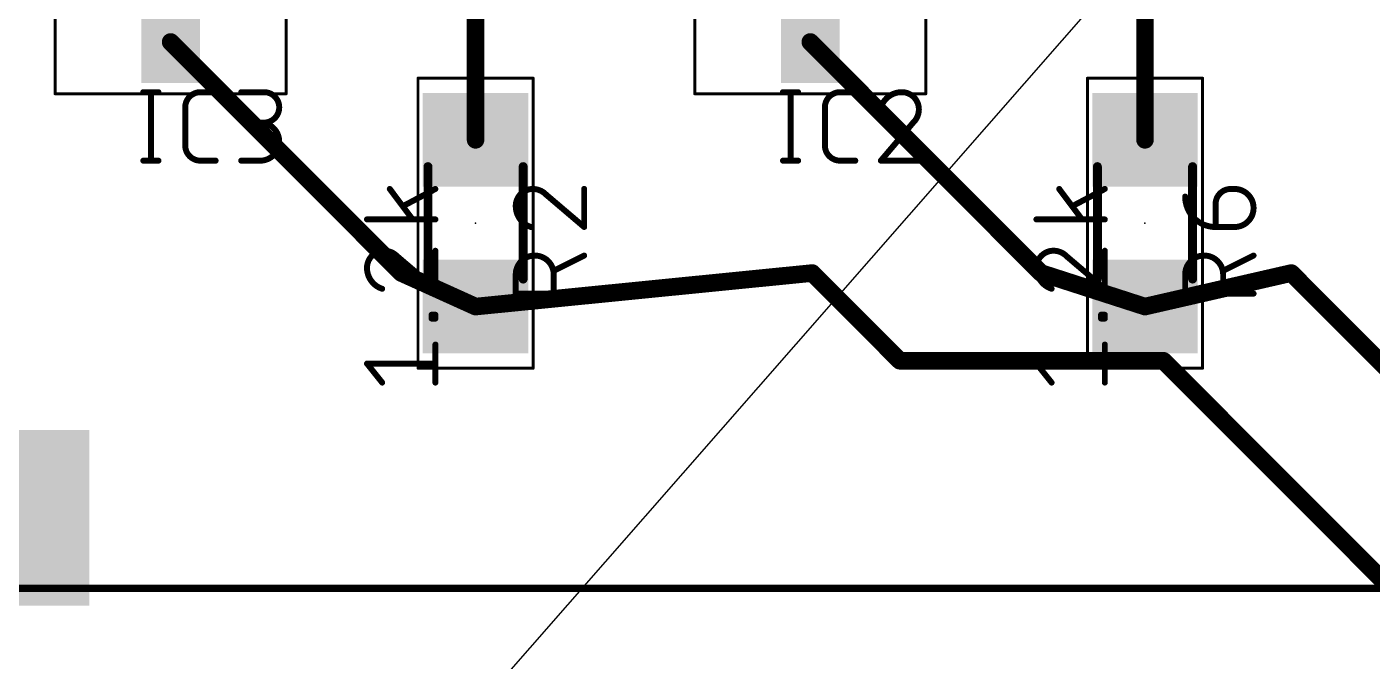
# Model space of a CAD drawing. Extents: x 38 to 139, y -3 to 81.
# Drawn here: x 72.1 to 95.06, y 30.38 to 41.19 of the extents above; entities that cross this region are included whole.
import ezdxf

# ---------------------------------------------------------------- set-up
doc = ezdxf.new("R2010")
doc.units = 0
for name, color, linetype in [('1', 12, 'CONTINUOUS'), ('19', 53, 'CONTINUOUS'), ('22', 253, 'CONTINUOUS'), ('23', 53, 'CONTINUOUS'), ('25', 253, 'CONTINUOUS'), ('27', 253, 'CONTINUOUS'), ('39', 12, 'CONTINUOUS'), ('51', 253, 'CONTINUOUS')]:
    doc.layers.add(name, color=color, linetype=linetype)

# ---------------------------------------------------------------- blocks, each defined once
blk = doc.blocks.new('RECT')
blk.add_solid([(-0.5, -0.5), (0.5, -0.5), (-0.5, 0.5), (0.5, 0.5)])

msp = doc.modelspace()

# ---------------------------------------------------------------- linework, layer by layer
at = {"layer": '1', "const_width": 0.3}
for points in [[(79.756, 42.774), (79.756, 39.268)], [(91.186, 42.774), (91.186, 39.268)], [(74.549, 40.937), (78.49, 36.996)], [(85.471, 40.937), (89.412, 36.996)], [(78.49, 36.996), (79.756, 36.424)], [(79.756, 36.424), (85.504, 36.996)], [(85.504, 36.996), (87, 35.5)], [(89.412, 36.996), (91.186, 36.424)], [(93.684, 36.996), (91.186, 36.424)], [(101.89, 28.79), (93.684, 36.996)], [(87, 35.5), (91.5, 35.5)], [(98.21, 28.79), (91.5, 35.5)]]:
    msp.add_lwpolyline(points, dxfattribs=at)
at = {"layer": '1', "const_width": 0.15}
for points in [[(74.602, 40.99, 1), (74.496, 40.884)], [(85.524, 40.99, 1), (85.418, 40.884)], [(79.681, 39.268, 1), (79.831, 39.268)], [(91.111, 39.268, 1), (91.261, 39.268)], [(78.5209, 37.0643, 1), (78.4591, 36.9277)], [(78.437, 36.943, 1), (78.543, 37.049)], [(85.557, 37.049, 1), (85.451, 36.943)], [(85.5114, 36.9214, 1), (85.4966, 37.0706)], [(89.435, 37.0674, 1), (89.389, 36.9246)], [(89.359, 36.943, 1), (89.465, 37.049)], [(93.737, 37.049, 1), (93.631, 36.943)], [(93.7007, 36.9229, 1), (93.6673, 37.0691)], [(79.7486, 36.4986, 1), (79.7634, 36.3494)], [(79.7251, 36.3557, 1), (79.7869, 36.4923)], [(91.1693, 36.4971, 1), (91.2027, 36.3509)], [(91.163, 36.3526, 1), (91.209, 36.4954)], [(87, 35.575, 1), (87, 35.425)], [(86.947, 35.447, 1), (87.053, 35.553)], [(91.553, 35.553, 1), (91.447, 35.447)], [(91.5, 35.425, 1), (91.5, 35.575)]]:
    msp.add_lwpolyline(points, format="xyb", dxfattribs=at)
at = {"layer": '19'}
msp.add_line((63.5, 11), (122.08, 77.82), dxfattribs=at)
at = {"layer": '22', "const_width": 0.127}
msp.add_lwpolyline([(40.96, 31.62), (135.36, 31.62)], dxfattribs=at)
at = {"layer": '23'}
for p in [(79.756, 37.846), (91.186, 37.846)]:
    msp.add_point(p, dxfattribs=at)
at = {"layer": '25', "const_width": 0.1016}
for points in [[(74.0819, 40.0812), (74.3416, 40.0812)], [(74.2117, 40.0812), (74.2117, 38.9128)], [(75.0579, 40.0812), (75.3176, 40.0812)], [(75.7541, 40.0812), (76.1436, 40.0812)], [(85.0039, 40.0812), (85.2636, 40.0812)], [(85.1337, 40.0812), (85.1337, 38.9128)], [(85.9799, 40.0812), (86.2396, 40.0812)], [(74.7983, 39.1724), (74.7983, 39.8216)], [(85.7203, 39.1724), (85.7203, 39.8216)], [(76.1436, 39.5619), (75.8839, 39.5619)], [(87.2278, 39.5619), (86.6761, 38.9128)], [(74.0819, 38.9128), (74.3416, 38.9128)], [(75.3176, 38.9128), (75.0579, 38.9128)], [(75.7541, 38.9128), (76.0786, 38.9128)], [(85.0039, 38.9128), (85.2636, 38.9128)], [(86.2396, 38.9128), (85.9799, 38.9128)], [(86.6761, 38.9128), (87.3252, 38.9128)], [(80.9611, 38.3328), (81.6102, 37.7811)], [(81.6102, 37.7811), (81.6102, 38.4302)], [(92.6507, 38.4302), (92.7156, 38.4302)], [(92.3911, 37.7811), (92.3911, 38.1706)], [(92.7156, 37.7811), (92.3911, 37.7811)], [(81.6102, 37.2946), (81.0909, 37.0349)], [(93.0402, 37.2946), (92.5209, 37.0349)], [(80.4418, 36.6455), (80.4418, 36.97)], [(81.0909, 36.97), (81.0909, 36.6455)], [(91.8718, 36.6455), (91.8718, 36.97)], [(92.5209, 36.97), (92.5209, 36.6455)], [(81.6102, 36.6455), (80.4418, 36.6455)], [(93.0402, 36.6455), (91.8718, 36.6455)]]:
    msp.add_lwpolyline(points, dxfattribs=at)
at = {"layer": '25'}
for points, const_width in [([(74.0819, 40.1066, 1), (74.0819, 40.0558)], 0.0508), ([(74.2371, 40.0812, 1), (74.1863, 40.0812)], 0.0508), ([(74.3416, 40.0558, 1), (74.3416, 40.1066)], 0.0508), ([(75.0579, 40.0812, 0.4142), (74.7983, 39.8216)], 0.1016), ([(75.0579, 40.1066, 1), (75.0579, 40.0558)], 0.0508), ([(75.0579, 40.0558, 1), (75.0579, 40.1066)], 0.0508), ([(75.3176, 40.0558, 1), (75.3176, 40.1066)], 0.0508), ([(75.7541, 40.1066, 1), (75.7541, 40.0558)], 0.0508), ([(76.1436, 39.5619, 1), (76.1436, 40.0812)], 0.1016), ([(76.1436, 40.1066, 1), (76.1436, 40.0558)], 0.0508), ([(76.1436, 40.0558, 1), (76.1436, 40.1066)], 0.0508), ([(85.0039, 40.1066, 1), (85.0039, 40.0558)], 0.0508), ([(85.1591, 40.0812, 1), (85.1083, 40.0812)], 0.0508), ([(85.2636, 40.0558, 1), (85.2636, 40.1066)], 0.0508), ([(85.9799, 40.0812, 0.4142), (85.7203, 39.8216)], 0.1016), ([(85.9799, 40.1066, 1), (85.9799, 40.0558)], 0.0508), ([(85.9799, 40.0558, 1), (85.9799, 40.1066)], 0.0508), ([(86.2396, 40.0558, 1), (86.2396, 40.1066)], 0.0508), ([(87.0331, 40.0812, 0.3252), (86.6761, 39.8216)], 0.1016), ([(87.3252, 39.7891, 0.4142), (87.0331, 40.0812)], 0.1016), ([(87.0331, 40.1066, 1), (87.0331, 40.0558)], 0.0508), ([(87.0331, 40.0558, 1), (87.0331, 40.1066)], 0.0508), ([(74.8237, 39.8216, 1), (74.7729, 39.8216)], 0.0508), ([(74.7729, 39.8216, 1), (74.8237, 39.8216)], 0.0508), ([(85.7457, 39.8216, 1), (85.6949, 39.8216)], 0.0508), ([(85.6949, 39.8216, 1), (85.7457, 39.8216)], 0.0508), ([(86.6519, 39.8294, 1), (86.7003, 39.8137)], 0.0508), ([(87.2278, 39.5619, 0.2053), (87.3252, 39.7891)], 0.1016), ([(87.3506, 39.7891, 1), (87.2998, 39.7891)], 0.0508), ([(87.2998, 39.7891, 1), (87.3506, 39.7891)], 0.0508), ([(75.8839, 39.5873, 1), (75.8839, 39.5365)], 0.0508), ([(76.0786, 38.9128, 1), (76.0786, 39.5619)], 0.1016), ([(76.0786, 39.5873, 1), (76.0786, 39.5365)], 0.0508), ([(76.1436, 39.5873, 1), (76.1436, 39.5365)], 0.0508), ([(76.1436, 39.5365, 1), (76.1436, 39.5873)], 0.0508), ([(87.2103, 39.5803, 1), (87.2454, 39.5435)], 0.0508), ([(87.2472, 39.5455, 1), (87.2085, 39.5784)], 0.0508), ([(74.7983, 39.1724, 0.4142), (75.0579, 38.9128)], 0.1016), ([(74.8237, 39.1724, 1), (74.7729, 39.1724)], 0.0508), ([(74.7729, 39.1724, 1), (74.8237, 39.1724)], 0.0508), ([(85.7203, 39.1724, 0.4142), (85.9799, 38.9128)], 0.1016), ([(85.7457, 39.1724, 1), (85.6949, 39.1724)], 0.0508), ([(85.6949, 39.1724, 1), (85.7457, 39.1724)], 0.0508), ([(74.0819, 38.9382, 1), (74.0819, 38.8874)], 0.0508), ([(74.1863, 38.9128, 1), (74.2371, 38.9128)], 0.0508), ([(74.3416, 38.8874, 1), (74.3416, 38.9382)], 0.0508), ([(75.0579, 38.9382, 1), (75.0579, 38.8874)], 0.0508), ([(75.0579, 38.8874, 1), (75.0579, 38.9382)], 0.0508), ([(75.3176, 38.8874, 1), (75.3176, 38.9382)], 0.0508), ([(75.7541, 38.9382, 1), (75.7541, 38.8874)], 0.0508), ([(76.0786, 38.9382, 1), (76.0786, 38.8874)], 0.0508), ([(76.0786, 38.8874, 1), (76.0786, 38.9382)], 0.0508), ([(85.0039, 38.9382, 1), (85.0039, 38.8874)], 0.0508), ([(85.1083, 38.9128, 1), (85.1591, 38.9128)], 0.0508), ([(85.2636, 38.8874, 1), (85.2636, 38.9382)], 0.0508), ([(85.9799, 38.9382, 1), (85.9799, 38.8874)], 0.0508), ([(85.9799, 38.8874, 1), (85.9799, 38.9382)], 0.0508), ([(86.2396, 38.8874, 1), (86.2396, 38.9382)], 0.0508), ([(86.6567, 38.9293, 1), (86.6954, 38.8963)], 0.0508), ([(86.6761, 38.9382, 1), (86.6761, 38.8874)], 0.0508), ([(87.3252, 38.8874, 1), (87.3252, 38.9382)], 0.0508), ([(80.7339, 38.4302, 0.4142), (80.4418, 38.1381)], 0.1016), ([(80.9611, 38.3328, 0.2053), (80.7339, 38.4302)], 0.1016), ([(80.7339, 38.4556, 1), (80.7339, 38.4048)], 0.0508), ([(80.7339, 38.4048, 1), (80.7339, 38.4556)], 0.0508), ([(80.9775, 38.3522, 1), (80.9446, 38.3135)], 0.0508), ([(80.9427, 38.3153, 1), (80.9795, 38.3504)], 0.0508), ([(81.6356, 38.4302, 1), (81.5848, 38.4302)], 0.0508), ([(92.6507, 38.4302, 0.4142), (92.3911, 38.1706)], 0.1016), ([(92.6507, 38.4556, 1), (92.6507, 38.4048)], 0.0508), ([(92.6507, 38.4048, 1), (92.6507, 38.4556)], 0.0508), ([(92.7156, 37.7811, 1), (92.7156, 38.4302)], 0.1016), ([(92.7156, 38.4556, 1), (92.7156, 38.4048)], 0.0508), ([(92.7156, 38.4048, 1), (92.7156, 38.4556)], 0.0508), ([(80.4418, 38.1381, 0.3252), (80.7014, 37.7811)], 0.1016), ([(80.4672, 38.1381, 1), (80.4164, 38.1381)], 0.0508), ([(80.4164, 38.1381, 1), (80.4672, 38.1381)], 0.0508), ([(91.8718, 38.3004, 0.4142), (92.3911, 37.7811)], 0.1016), ([(91.8972, 38.3004, 1), (91.8464, 38.3004)], 0.0508), ([(92.4165, 38.1706, 1), (92.3657, 38.1706)], 0.0508), ([(92.3657, 38.1706, 1), (92.4165, 38.1706)], 0.0508), ([(80.6936, 37.7569, 1), (80.7093, 37.8053)], 0.0508), ([(81.5848, 37.7811, 1), (81.6356, 37.7811)], 0.0508), ([(81.5937, 37.7617, 1), (81.6267, 37.8004)], 0.0508), ([(92.3911, 37.8065, 1), (92.3911, 37.7557)], 0.0508), ([(92.3657, 37.7811, 1), (92.4165, 37.7811)], 0.0508), ([(92.3911, 37.7557, 1), (92.3911, 37.8065)], 0.0508), ([(92.7156, 37.8065, 1), (92.7156, 37.7557)], 0.0508), ([(92.7156, 37.7557, 1), (92.7156, 37.8065)], 0.0508), ([(81.0909, 36.97, 1), (80.4418, 36.97)], 0.1016), ([(81.6216, 37.2718, 1), (81.5988, 37.3173)], 0.0508), ([(92.5209, 36.97, 1), (91.8718, 36.97)], 0.1016), ([(93.0516, 37.2718, 1), (93.0288, 37.3173)], 0.0508), ([(80.4672, 36.97, 1), (80.4164, 36.97)], 0.0508), ([(80.4164, 36.97, 1), (80.4672, 36.97)], 0.0508), ([(81.1163, 36.97, 1), (81.0655, 36.97)], 0.0508), ([(81.0655, 36.97, 1), (81.1163, 36.97)], 0.0508), ([(81.0796, 37.0576, 1), (81.1023, 37.0122)], 0.0508), ([(91.8972, 36.97, 1), (91.8464, 36.97)], 0.0508), ([(91.8464, 36.97, 1), (91.8972, 36.97)], 0.0508), ([(92.5463, 36.97, 1), (92.4955, 36.97)], 0.0508), ([(92.4955, 36.97, 1), (92.5463, 36.97)], 0.0508), ([(92.5096, 37.0576, 1), (92.5323, 37.0122)], 0.0508), ([(80.4418, 36.6709, 1), (80.4418, 36.6201)], 0.0508), ([(80.4164, 36.6455, 1), (80.4672, 36.6455)], 0.0508), ([(81.0655, 36.6455, 1), (81.1163, 36.6455)], 0.0508), ([(81.6102, 36.6201, 1), (81.6102, 36.6709)], 0.0508), ([(91.8718, 36.6709, 1), (91.8718, 36.6201)], 0.0508), ([(91.8464, 36.6455, 1), (91.8972, 36.6455)], 0.0508), ([(92.4955, 36.6455, 1), (92.5463, 36.6455)], 0.0508), ([(93.0402, 36.6201, 1), (93.0402, 36.6709)], 0.0508)]:
    msp.add_lwpolyline(points, format="xyb", dxfattribs=dict(at, const_width=const_width))
at = {"layer": '27'}
for points, const_width in [([(78.3116, 38.4454, 1), (78.2709, 38.415)], 0.0508), ([(79.0821, 38.4078, 1), (79.0583, 38.4526)], 0.0508), ([(89.7416, 38.4454, 1), (89.7009, 38.415)], 0.0508), ([(90.5121, 38.4078, 1), (90.4883, 38.4526)], 0.0508), ([(78.5066, 38.1605, 1), (78.5303, 38.1157)], 0.0508), ([(89.9366, 38.1605, 1), (89.9603, 38.1157)], 0.0508), ([(77.9018, 37.9363, 1), (77.9018, 37.8855)], 0.0508), ([(78.6604, 37.8957, 1), (78.7011, 37.9262)], 0.0508), ([(79.0702, 37.8855, 1), (79.0702, 37.9363)], 0.0508), ([(89.3318, 37.9363, 1), (89.3318, 37.8855)], 0.0508), ([(90.0904, 37.8957, 1), (90.1311, 37.9262)], 0.0508), ([(90.5002, 37.8855, 1), (90.5002, 37.9363)], 0.0508), ([(78.1939, 37.3767, 0.4142), (77.9018, 37.0846)], 0.1016), ([(78.4211, 37.2793, 0.2053), (78.1939, 37.3767)], 0.1016), ([(78.1939, 37.4021, 1), (78.1939, 37.3513)], 0.0508), ([(78.1939, 37.3513, 1), (78.1939, 37.4021)], 0.0508), ([(78.4375, 37.2987, 1), (78.4046, 37.2599)], 0.0508), ([(78.4027, 37.2618, 1), (78.4395, 37.2968)], 0.0508), ([(79.0956, 37.3767, 1), (79.0448, 37.3767)], 0.0508), ([(89.6239, 37.3767, 0.4142), (89.3318, 37.0846)], 0.1016), ([(89.8511, 37.2793, 0.2053), (89.6239, 37.3767)], 0.1016), ([(89.6239, 37.4021, 1), (89.6239, 37.3513)], 0.0508), ([(89.6239, 37.3513, 1), (89.6239, 37.4021)], 0.0508), ([(89.8675, 37.2987, 1), (89.8346, 37.2599)], 0.0508), ([(89.8327, 37.2618, 1), (89.8695, 37.2968)], 0.0508), ([(90.5256, 37.3767, 1), (90.4748, 37.3767)], 0.0508), ([(77.9018, 37.0846, 0.3252), (78.1614, 36.7276)], 0.1016), ([(77.9272, 37.0846, 1), (77.8764, 37.0846)], 0.0508), ([(77.8764, 37.0846, 1), (77.9272, 37.0846)], 0.0508), ([(89.3318, 37.0846, 0.3252), (89.5914, 36.7276)], 0.1016), ([(89.3572, 37.0846, 1), (89.3064, 37.0846)], 0.0508), ([(89.3064, 37.0846, 1), (89.3572, 37.0846)], 0.0508), ([(78.1536, 36.7034, 1), (78.1693, 36.7517)], 0.0508), ([(79.0448, 36.7276, 1), (79.0956, 36.7276)], 0.0508), ([(79.0537, 36.7082, 1), (79.0867, 36.7469)], 0.0508), ([(89.5836, 36.7034, 1), (89.5993, 36.7517)], 0.0508), ([(90.4748, 36.7276, 1), (90.5256, 36.7276)], 0.0508), ([(90.4837, 36.7082, 1), (90.5167, 36.7469)], 0.0508), ([(79.0307, 36.2845, 1), (78.9799, 36.2845)], 0.0508), ([(79.0053, 36.3099, 1), (79.0053, 36.2591)], 0.0508), ([(79.0956, 36.2845, 1), (79.0448, 36.2845)], 0.0508), ([(79.0702, 36.2591, 1), (79.0702, 36.3099)], 0.0508), ([(90.4607, 36.2845, 1), (90.4099, 36.2845)], 0.0508), ([(90.4353, 36.3099, 1), (90.4353, 36.2591)], 0.0508), ([(90.5256, 36.2845, 1), (90.4748, 36.2845)], 0.0508), ([(90.5002, 36.2591, 1), (90.5002, 36.3099)], 0.0508), ([(79.0053, 36.245, 1), (79.0053, 36.1942)], 0.0508), ([(78.9799, 36.2196, 1), (79.0307, 36.2196)], 0.0508), ([(79.0448, 36.2196, 1), (79.0956, 36.2196)], 0.0508), ([(79.0702, 36.1942, 1), (79.0702, 36.245)], 0.0508), ([(90.4353, 36.245, 1), (90.4353, 36.1942)], 0.0508), ([(90.4099, 36.2196, 1), (90.4607, 36.2196)], 0.0508), ([(90.4748, 36.2196, 1), (90.5256, 36.2196)], 0.0508), ([(90.5002, 36.1942, 1), (90.5002, 36.245)], 0.0508), ([(79.0956, 35.7765, 1), (79.0448, 35.7765)], 0.0508), ([(90.5256, 35.7765, 1), (90.4748, 35.7765)], 0.0508), ([(77.9216, 35.4678, 1), (77.882, 35.436)], 0.0508), ([(77.9018, 35.4773, 1), (77.9018, 35.4265)], 0.0508), ([(79.0702, 35.4265, 1), (79.0702, 35.4773)], 0.0508), ([(89.3516, 35.4678, 1), (89.312, 35.436)], 0.0508), ([(89.3318, 35.4773, 1), (89.3318, 35.4265)], 0.0508), ([(90.5002, 35.4265, 1), (90.5002, 35.4773)], 0.0508), ([(78.1416, 35.1115, 1), (78.1813, 35.1432)], 0.0508), ([(79.0448, 35.1274, 1), (79.0956, 35.1274)], 0.0508), ([(89.5716, 35.1115, 1), (89.6113, 35.1432)], 0.0508), ([(90.4748, 35.1274, 1), (90.5256, 35.1274)], 0.0508)]:
    msp.add_lwpolyline(points, format="xyb", dxfattribs=dict(at, const_width=const_width))
at = {"layer": '27', "const_width": 0.1016}
for points in [[(78.2913, 38.4302), (78.6807, 37.9109)], [(79.0702, 38.4302), (78.5185, 38.1381)], [(89.7213, 38.4302), (90.1107, 37.9109)], [(90.5002, 38.4302), (89.9485, 38.1381)], [(79.0702, 37.9109), (77.9018, 37.9109)], [(90.5002, 37.9109), (89.3318, 37.9109)], [(78.4211, 37.2793), (79.0702, 36.7276)], [(79.0702, 36.7276), (79.0702, 37.3767)], [(89.8511, 37.2793), (90.5002, 36.7276)], [(90.5002, 36.7276), (90.5002, 37.3767)], [(79.0053, 36.2196), (79.0053, 36.2845)], [(79.0053, 36.2845), (79.0702, 36.2845)], [(79.0702, 36.2845), (79.0702, 36.2196)], [(90.4353, 36.2196), (90.4353, 36.2845)], [(90.4353, 36.2845), (90.5002, 36.2845)], [(90.5002, 36.2845), (90.5002, 36.2196)], [(79.0702, 36.2196), (79.0053, 36.2196)], [(90.5002, 36.2196), (90.4353, 36.2196)], [(79.0702, 35.1274), (79.0702, 35.7765)], [(90.5002, 35.1274), (90.5002, 35.7765)], [(78.1614, 35.1274), (77.9018, 35.4519)], [(77.9018, 35.4519), (79.0702, 35.4519)], [(89.5914, 35.1274), (89.3318, 35.4519)], [(89.3318, 35.4519), (90.5002, 35.4519)]]:
    msp.add_lwpolyline(points, dxfattribs=at)
at = {"layer": '39', "const_width": 0.0508}
for points in [[(72.576, 40.054), (72.576, 44.02)], [(76.522, 44.02), (76.522, 40.054)], [(83.498, 40.054), (83.498, 44.02)], [(87.444, 44.02), (87.444, 40.054)], [(78.773, 35.373), (78.773, 40.319)], [(78.773, 40.319), (80.739, 40.319)], [(80.739, 40.319), (80.739, 35.373)], [(90.203, 35.373), (90.203, 40.319)], [(90.203, 40.319), (92.169, 40.319)], [(92.169, 40.319), (92.169, 35.373)], [(76.522, 40.054), (72.576, 40.054)], [(87.444, 40.054), (83.498, 40.054)], [(80.739, 35.373), (78.773, 35.373)], [(92.169, 35.373), (90.203, 35.373)]]:
    msp.add_lwpolyline(points, dxfattribs=at)
at = {"layer": '39', "const_width": 0.0254}
for points in [[(78.7857, 40.319, 1), (78.7603, 40.319)], [(78.773, 40.3317, 1), (78.773, 40.3063)], [(80.7517, 40.319, 1), (80.7263, 40.319)], [(80.739, 40.3063, 1), (80.739, 40.3317)], [(90.2157, 40.319, 1), (90.1903, 40.319)], [(90.203, 40.3317, 1), (90.203, 40.3063)], [(92.1817, 40.319, 1), (92.1563, 40.319)], [(92.169, 40.3063, 1), (92.169, 40.3317)], [(72.576, 40.0667, 1), (72.576, 40.0413)], [(72.5633, 40.054, 1), (72.5887, 40.054)], [(76.5093, 40.054, 1), (76.5347, 40.054)], [(76.522, 40.0413, 1), (76.522, 40.0667)], [(83.498, 40.0667, 1), (83.498, 40.0413)], [(83.4853, 40.054, 1), (83.5107, 40.054)], [(87.4313, 40.054, 1), (87.4567, 40.054)], [(87.444, 40.0413, 1), (87.444, 40.0667)], [(78.773, 35.3857, 1), (78.773, 35.3603)], [(78.7603, 35.373, 1), (78.7857, 35.373)], [(80.7263, 35.373, 1), (80.7517, 35.373)], [(80.739, 35.3603, 1), (80.739, 35.3857)], [(90.203, 35.3857, 1), (90.203, 35.3603)], [(90.1903, 35.373, 1), (90.2157, 35.373)], [(92.1563, 35.373, 1), (92.1817, 35.373)], [(92.169, 35.3603, 1), (92.169, 35.3857)]]:
    msp.add_lwpolyline(points, format="xyb", dxfattribs=at)
at = {"layer": '51', "const_width": 0.1524}
for points in [[(78.9432, 36.8935), (78.9432, 38.8112)], [(80.5688, 36.8935), (80.5688, 38.8112)], [(90.3732, 36.8935), (90.3732, 38.8112)], [(91.9988, 36.8935), (91.9988, 38.8112)]]:
    msp.add_lwpolyline(points, dxfattribs=at)
at = {"layer": '51', "const_width": 0.0762}
for points in [[(78.9813, 38.8112, 1), (78.9051, 38.8112)], [(80.6069, 38.8112, 1), (80.5307, 38.8112)], [(90.4113, 38.8112, 1), (90.3351, 38.8112)], [(92.0369, 38.8112, 1), (91.9607, 38.8112)], [(78.9051, 36.8935, 1), (78.9813, 36.8935)], [(80.5307, 36.8935, 1), (80.6069, 36.8935)], [(90.3351, 36.8935, 1), (90.4113, 36.8935)], [(91.9607, 36.8935, 1), (92.0369, 36.8935)]]:
    msp.add_lwpolyline(points, format="xyb", dxfattribs=at)

# ---------------------------------------------------------------- block references
at = {"layer": '1', "yscale": 1.4, "rotation": 180}
for p in [(74.549, 40.937), (85.471, 40.937)]:
    msp.add_blockref('RECT', p, dxfattribs=at)
at = {"layer": '1', "xscale": 1.6, "yscale": 1.803, "rotation": 270}
for p in [(79.756, 39.268), (91.186, 39.268), (79.756, 36.424), (91.186, 36.424)]:
    msp.add_blockref('RECT', p, dxfattribs=at)
at = {"layer": '39', "xscale": 3, "yscale": 3, "rotation": 180}
msp.add_blockref('RECT', (71.66, 32.82), dxfattribs=at)
at = {"layer": '51'}
for p, xscale, yscale, rotation in [((74.549, 41.0337), 0.4572, 0.5842, 180), ((85.471, 41.0337), 0.4572, 0.5842, 180), ((79.756, 39.1668), 0.7366, 1.7526, 270), ((91.186, 39.1668), 0.7366, 1.7526, 270), ((79.756, 36.5252), 0.7366, 1.7526, 270), ((91.186, 36.5252), 0.7366, 1.7526, 270)]:
    msp.add_blockref('RECT', p, dxfattribs=dict(at, xscale=xscale, yscale=yscale, rotation=rotation))

doc.saveas('drawing.dxf')
